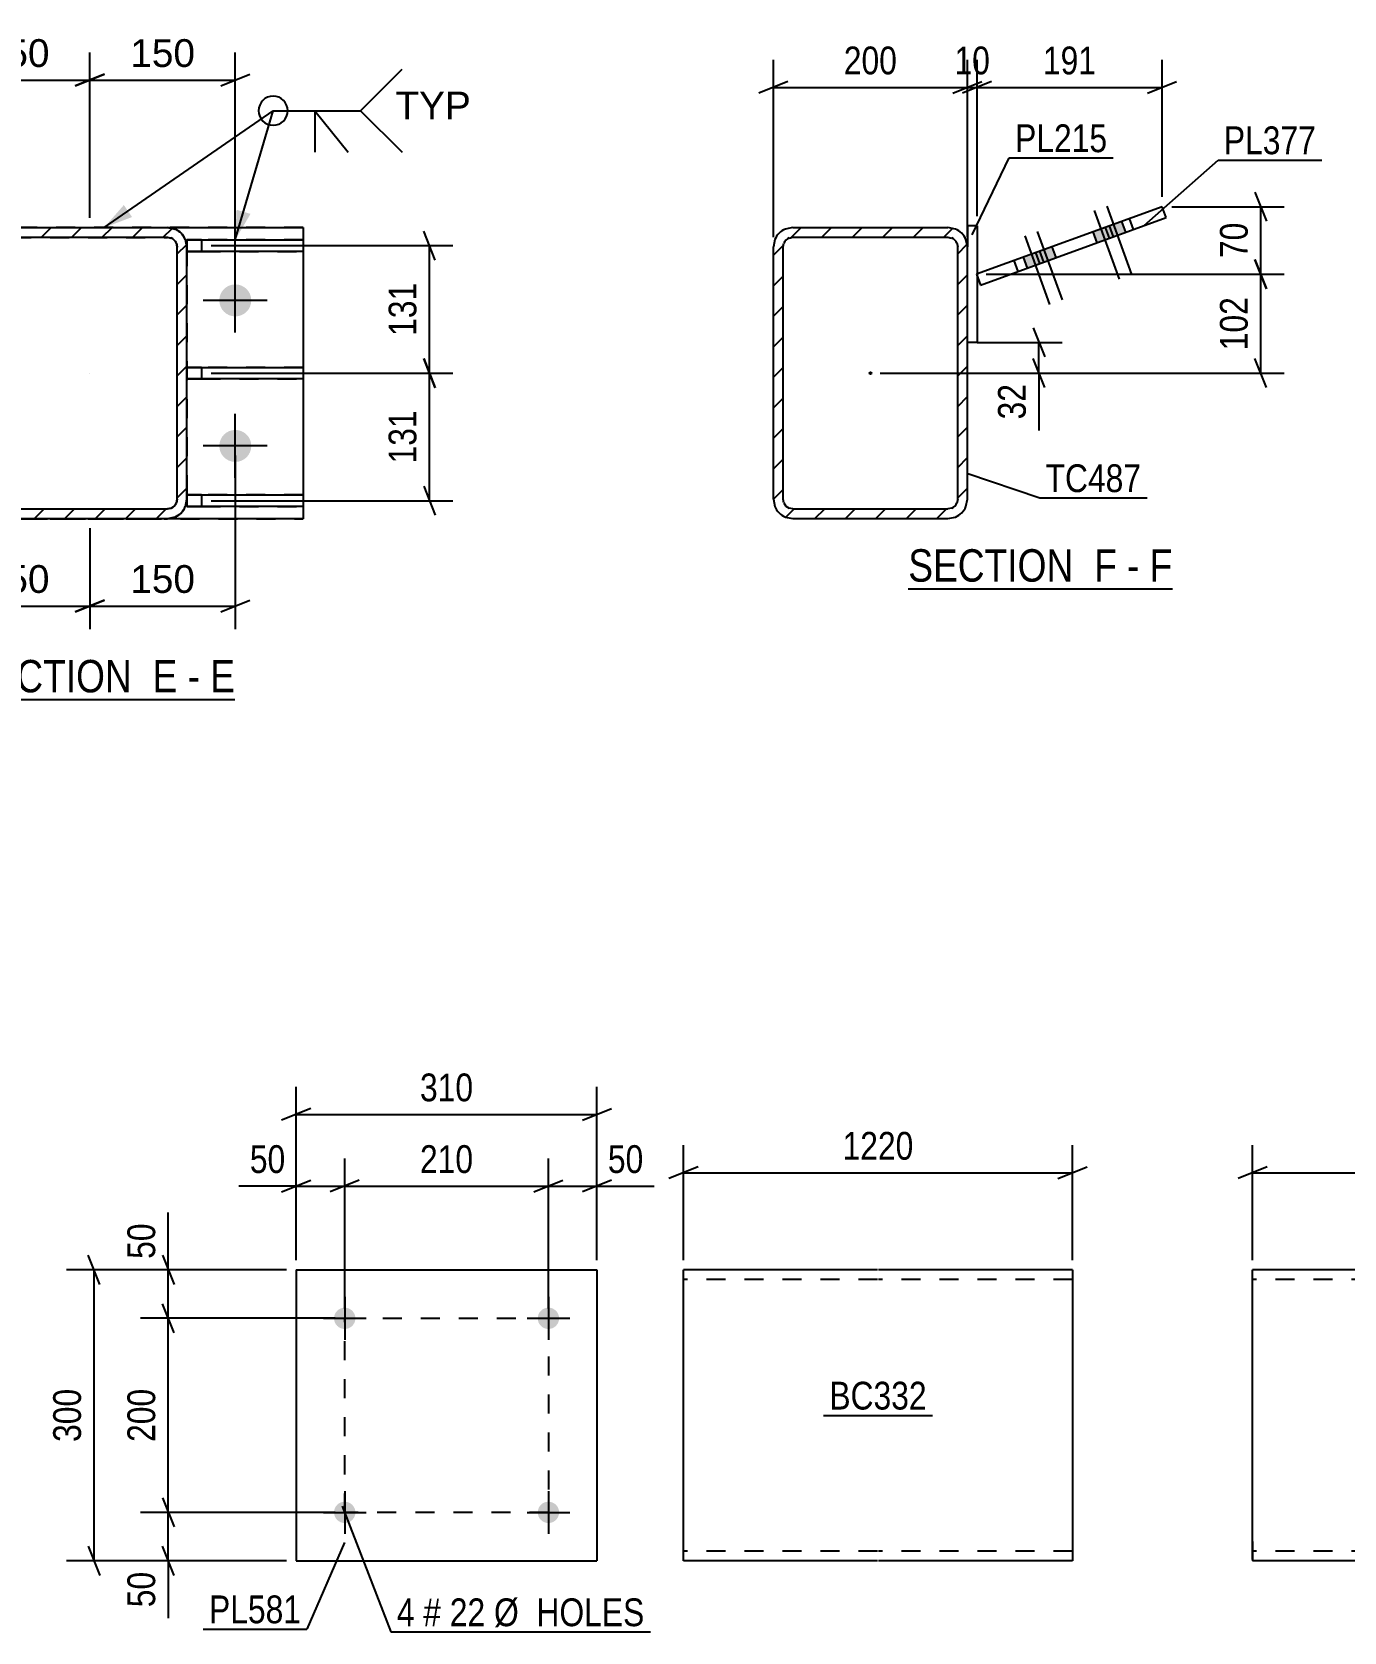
# Model space of a CAD drawing. Header units: millimetres. Extents: x 0 to 1189, y 0 to 841.
# Drawn here: x 352.9 to 488.2, y 221.8 to 386.7 of the extents above; entities that cross this region are included whole.
import ezdxf

# ---------------------------------------------------------------- set-up
doc = ezdxf.new("R2010")
doc.units = ezdxf.units.MM
doc.linetypes.add('DXK_LINE_DOT2', pattern=[3.9198, 1.9599, -1.9599])
doc.linetypes.add('DXK_LINE_DOT3', pattern=[5.9187, 2.979, -0.9799, 0.9799, -0.9799])
doc.styles.add('Arial', font='ARIAL.TTF', dxfattribs={"height": 0.2})
doc.styles.add('Arial Narrow', font='ARIALN.TTF', dxfattribs={"height": 0.2})

# ---------------------------------------------------------------- blocks, each defined once
blk = doc.blocks.new('Unknown-285407614-16 - 2529')
at = {"color": 6, "linetype": 'Continuous'}
blk.add_line((346.19, 317.88), (373.83, 317.88), dxfattribs=at)
at = {"color": 0, "linetype": 'Continuous'}
for points in [[(364.3, 318.63), (364.3, 322.13), (346.19, 322.13), (346.19, 318.63)], [(367.9, 318.63), (367.9, 322.13), (365.35, 322.13), (365.35, 318.63)], [(370.23, 318.63), (370.23, 322.13), (368.95, 322.13), (368.95, 318.63)], [(373.83, 318.63), (373.83, 322.13), (371.28, 322.13), (371.28, 318.63)]]:
    blk.add_wipeout(points, dxfattribs=at)
at = {"color": 7, "linetype": 'Continuous', "style": 'Arial Narrow'}
for s, p in [('SECTION ', (346.19, 318.63)), ('E', (365.35, 318.63)), ('E', (371.28, 318.63)), ('-', (368.95, 318.63))]:
    blk.add_text(s, height=3.34, dxfattribs=at).set_placement(p)
blk = doc.blocks.new('Unknown-285407614-17 - 2286')
at = {"color": 6, "linetype": 'Continuous'}
blk.add_line((443.25, 329.29), (470.47, 329.29), dxfattribs=at)
at = {"color": 0, "linetype": 'Continuous'}
for points in [[(461.36, 330.04), (461.36, 333.54), (443.25, 333.54), (443.25, 330.04)], [(464.75, 330.04), (464.75, 333.54), (462.41, 333.54), (462.41, 330.04)], [(467.08, 330.04), (467.08, 333.54), (465.8, 333.54), (465.8, 330.04)], [(470.47, 330.04), (470.47, 333.54), (468.13, 333.54), (468.13, 330.04)]]:
    blk.add_wipeout(points, dxfattribs=at)
at = {"color": 7, "linetype": 'Continuous', "style": 'Arial Narrow'}
for s, p in [('SECTION ', (443.25, 330.04)), ('F', (462.41, 330.04)), ('F', (468.13, 330.04)), ('-', (465.8, 330.04))]:
    blk.add_text(s, height=3.34, dxfattribs=at).set_placement(p)
blk = doc.blocks.new('Part-285407614-7598 - 7593')
at = {"color": 2, "linetype": 'Continuous'}
for p, q in [((498.75, 259.11), (478.75, 259.11)), ((478.75, 231.11), (478.75, 259.11)), ((518.85, 259.11), (498.85, 259.11)), ((518.85, 259.11), (518.85, 258.96)), ((518.85, 258.96), (518.85, 229.11)), ((478.75, 231.11), (478.75, 229.11)), ((498.75, 229.11), (478.75, 229.11)), ((518.85, 229.11), (498.85, 229.11))]:
    blk.add_line(p, q, dxfattribs=at)
at = {"color": 7, "linetype": 'DXK_LINE_DOT2'}
for p, q in [((498.75, 258.11), (478.75, 258.11)), ((518.85, 258.11), (498.85, 258.11)), ((478.75, 229.26), (478.75, 231.11)), ((478.75, 230.11), (478.75, 230.19)), ((498.75, 230.11), (478.75, 230.11)), ((518.85, 230.11), (498.85, 230.11)), ((518.85, 230.11), (518.85, 230.19))]:
    blk.add_line(p, q, dxfattribs=at)
blk = doc.blocks.new('Part-285407614-2602 - 2529')
at = {"color": 2, "linetype": 'Continuous'}
for p, q in [((368.87, 352.13), (380.87, 352.13)), ((380.87, 352.13), (380.87, 350.93)), ((380.87, 350.93), (368.87, 350.93))]:
    blk.add_line(p, q, dxfattribs=at)
at = {"color": 7, "linetype": 'DXK_LINE_DOT2'}
for p, q in [((370.37, 352.13), (368.87, 352.13)), ((368.87, 352.13), (368.87, 352.13)), ((368.87, 352.13), (368.87, 350.93)), ((380.87, 352.13), (370.37, 352.13)), ((370.37, 352.13), (370.37, 350.93)), ((368.87, 350.93), (370.37, 350.93)), ((370.37, 350.93), (380.87, 350.93))]:
    blk.add_line(p, q, dxfattribs=at)
blk = doc.blocks.new('Part-285407614-2569 - 2529')
at = {"linetype": 'Continuous'}
h = blk.add_hatch(dxfattribs=at)
h.set_pattern_fill('', scale=0.7, style=0, pattern_type=0)
h.set_pattern_definition([(45, (348.8731, 338.535), (-1.57154, 1.57154), [])])
h.paths.add_polyline_path([(348.87, 364.54), (348.87, 338.54), (349.03, 337.77), (349.46, 337.12), (350.11, 336.69), (350.87, 336.54), (366.87, 336.54), (367.64, 336.69), (368.29, 337.12), (368.72, 337.77), (368.87, 338.54), (368.87, 364.54), (368.72, 365.3), (368.29, 365.95), (367.64, 366.38), (366.87, 366.54), (350.87, 366.54), (350.11, 366.38), (349.46, 365.95), (349.03, 365.3)])
h.paths.add_polyline_path([(350.17, 365.24), (350.49, 365.46), (350.87, 365.54), (366.87, 365.54), (367.26, 365.46), (367.58, 365.24), (367.8, 364.92), (367.87, 364.54), (367.87, 338.54), (367.8, 338.15), (367.58, 337.83), (367.26, 337.61), (366.87, 337.54), (350.87, 337.54), (350.49, 337.61), (350.17, 337.83), (349.95, 338.15), (349.87, 338.54), (349.87, 364.54), (349.95, 364.92)])
at = {"color": 2, "linetype": 'Continuous'}
for p, q in [((350.87, 366.54), (350.11, 366.38)), ((350.87, 366.54), (350.87, 366.53)), ((350.87, 366.54), (366.87, 366.54)), ((366.87, 366.54), (366.87, 366.53)), ((367.64, 366.38), (366.87, 366.54)), ((349.03, 365.3), (348.87, 364.54)), ((348.87, 364.54), (348.87, 364.53)), ((348.87, 338.54), (348.87, 364.54)), ((349.87, 364.54), (349.95, 364.92)), ((349.87, 364.54), (349.87, 364.53)), ((349.87, 338.54), (349.87, 364.54)), ((350.49, 365.46), (350.87, 365.54)), ((350.87, 365.54), (350.87, 365.53)), ((350.87, 365.54), (366.87, 365.54)), ((366.87, 365.54), (366.87, 365.53)), ((366.87, 365.54), (367.26, 365.46)), ((367.8, 364.92), (367.87, 364.54)), ((367.87, 364.54), (367.87, 364.53)), ((367.87, 338.54), (367.87, 364.54)), ((368.87, 364.54), (368.72, 365.3)), ((368.87, 364.54), (368.87, 364.53)), ((368.87, 338.54), (368.87, 364.54)), ((348.87, 338.54), (348.87, 338.53)), ((348.87, 338.54), (349.03, 337.77)), ((349.87, 338.54), (349.87, 338.53)), ((349.95, 338.15), (349.87, 338.54)), ((367.87, 338.54), (367.8, 338.15)), ((367.87, 338.54), (367.87, 338.53)), ((368.72, 337.77), (368.87, 338.54)), ((368.87, 338.54), (368.87, 338.53)), ((350.11, 336.69), (350.87, 336.54)), ((350.87, 337.54), (350.49, 337.61)), ((350.87, 337.54), (350.87, 337.53)), ((350.87, 337.54), (366.87, 337.54)), ((350.87, 336.54), (350.87, 336.53)), ((350.87, 336.54), (366.87, 336.54)), ((367.26, 337.61), (366.87, 337.54)), ((366.87, 337.54), (366.87, 337.53)), ((366.87, 336.54), (367.64, 336.69)), ((366.87, 336.54), (366.87, 336.53))]:
    blk.add_line(p, q, dxfattribs=at)
at = {"color": 7, "linetype": 'DXK_LINE_DOT2'}
for p, q in [((350.11, 366.38), (350.87, 366.53)), ((350.87, 366.53), (366.87, 366.53)), ((366.87, 366.53), (367.64, 366.38)), ((348.87, 364.53), (349.03, 365.3)), ((348.87, 364.53), (348.87, 338.54)), ((349.95, 364.92), (349.87, 364.53)), ((349.87, 338.53), (349.87, 364.53)), ((350.87, 365.53), (350.49, 365.46)), ((350.87, 365.53), (366.87, 365.53)), ((367.26, 365.46), (366.87, 365.53)), ((367.87, 364.53), (367.8, 364.92)), ((367.87, 338.53), (367.87, 364.53)), ((368.72, 365.3), (368.87, 364.53)), ((368.87, 364.53), (368.87, 338.53)), ((349.03, 337.77), (348.87, 338.53)), ((349.87, 338.53), (349.95, 338.15)), ((367.8, 338.15), (367.87, 338.53)), ((368.87, 338.53), (368.72, 337.77)), ((350.87, 336.53), (350.11, 336.69)), ((350.49, 337.61), (350.87, 337.53)), ((350.87, 337.53), (366.87, 337.53)), ((350.87, 336.53), (366.87, 336.53)), ((366.87, 337.53), (367.26, 337.61)), ((367.64, 336.69), (366.87, 336.53))]:
    blk.add_line(p, q, dxfattribs=at)
at = {"color": 7, "linetype": 'DXK_LINE_DOT3'}
blk.add_line((358.87, 351.53), (358.87, 351.54), dxfattribs=at)
at = {"color": 7, "linetype": 'DXK_LINE_DOT2'}
for centre, radius, start, end in [((350.87, 364.53), 2, 112.5, 157.5), ((366.87, 364.53), 2, 22.5, 67.5), ((350.87, 364.53), 1, 112.5, 157.5), ((366.87, 364.53), 1, 22.5, 67.5), ((350.87, 338.53), 1, 202.5, 247.5), ((366.87, 338.53), 1, 292.5, 337.5), ((350.87, 338.53), 2, 202.5, 247.5), ((366.87, 338.53), 2, 292.5, 337.5)]:
    blk.add_arc(centre, radius, start, end, dxfattribs=at)
at = {"color": 2, "linetype": 'Continuous'}
for centre, radius, start, end in [((350.87, 364.54), 2, 112.5, 157.5), ((366.87, 364.54), 2, 22.5, 67.5), ((350.87, 364.54), 1, 112.5, 157.5), ((366.87, 364.54), 1, 22.5, 67.5), ((350.87, 338.54), 1, 202.5, 247.5), ((366.87, 338.54), 1, 292.5, 337.5), ((350.87, 338.54), 2, 202.5, 247.5), ((366.87, 338.54), 2, 292.5, 337.5)]:
    blk.add_arc(centre, radius, start, end, dxfattribs=at)
blk = doc.blocks.new('Part-285407614-2571 - 2529')
at = {"color": 2, "linetype": 'Continuous'}
for p, q in [((336.87, 366.53), (336.87, 336.53)), ((336.87, 366.53), (350.87, 366.53)), ((366.87, 366.53), (380.87, 366.53)), ((380.87, 366.53), (380.87, 336.53)), ((336.87, 336.53), (336.87, 336.53)), ((336.87, 336.53), (350.87, 336.53)), ((380.87, 336.53), (366.87, 336.53)), ((380.87, 336.53), (380.87, 336.53))]:
    blk.add_line(p, q, dxfattribs=at)
at = {"color": 7, "linetype": 'DXK_LINE_DOT2'}
for p, q in [((380.87, 366.53), (336.87, 366.53)), ((350.87, 366.53), (366.87, 366.53)), ((336.87, 336.53), (380.87, 336.53)), ((336.87, 336.53), (336.87, 336.53)), ((366.87, 336.53), (350.87, 336.53)), ((380.87, 336.53), (380.87, 336.53))]:
    blk.add_line(p, q, dxfattribs=at)
blk = doc.blocks.new('Part-285407614-2607 - 2529')
at = {"color": 2, "linetype": 'Continuous'}
for p, q in [((368.87, 365.28), (368.87, 365.28)), ((368.87, 365.28), (380.87, 365.28)), ((368.87, 365.28), (368.87, 364.54)), ((380.87, 365.28), (380.87, 364.08)), ((380.87, 364.08), (368.87, 364.08))]:
    blk.add_line(p, q, dxfattribs=at)
at = {"color": 7, "linetype": 'DXK_LINE_DOT2'}
for p, q in [((370.37, 365.28), (368.87, 365.28)), ((368.87, 365.28), (368.87, 365.28)), ((368.87, 364.54), (368.87, 364.08)), ((380.87, 365.28), (370.37, 365.28)), ((370.37, 365.28), (370.37, 364.08)), ((368.87, 364.08), (370.37, 364.08)), ((370.37, 364.08), (380.87, 364.08))]:
    blk.add_line(p, q, dxfattribs=at)
blk = doc.blocks.new('Part-285407614-2612 - 2529')
at = {"color": 2, "linetype": 'Continuous'}
for p, q in [((368.87, 338.98), (380.87, 338.98)), ((368.87, 338.54), (368.87, 337.78)), ((380.87, 338.98), (380.87, 337.78)), ((380.87, 337.78), (368.87, 337.78))]:
    blk.add_line(p, q, dxfattribs=at)
at = {"color": 7, "linetype": 'DXK_LINE_DOT2'}
for p, q in [((370.37, 338.98), (368.87, 338.98)), ((368.87, 338.98), (368.87, 338.98)), ((368.87, 338.98), (368.87, 338.54)), ((380.87, 338.98), (370.37, 338.98)), ((370.37, 338.98), (370.37, 337.78)), ((368.87, 337.78), (370.37, 337.78)), ((370.37, 337.78), (380.87, 337.78))]:
    blk.add_line(p, q, dxfattribs=at)
blk = doc.blocks.new('Bolt-285407614-2663 - 2529')
at = {"linetype": 'Continuous'}
for points in [[(342.22, 359.03, -1), (345.52, 359.03, -1)], [(372.22, 359.03, -1), (375.52, 359.03, -1)], [(342.22, 344.03, -1), (345.52, 344.03, -1)], [(372.22, 344.03, -1), (375.52, 344.03, -1)]]:
    blk.add_hatch(color=1, dxfattribs=at).paths.add_polyline_path(points)
at = {"color": 1, "linetype": 'Continuous'}
for p, q in [((343.87, 355.73), (343.87, 362.33)), ((373.87, 355.73), (373.87, 362.33)), ((347.17, 359.03), (340.57, 359.03)), ((377.17, 359.03), (370.57, 359.03)), ((343.87, 340.73), (343.87, 347.33)), ((373.87, 340.73), (373.87, 347.33)), ((347.17, 344.03), (340.57, 344.03)), ((377.17, 344.03), (370.57, 344.03))]:
    blk.add_line(p, q, dxfattribs=at)
blk = doc.blocks.new('Part-285407614-2399 - 2286')
at = {"linetype": 'Continuous'}
h = blk.add_hatch(dxfattribs=at)
h.set_pattern_fill('', scale=0.7, style=0, pattern_type=0)
h.set_pattern_definition([(45, (429.3386, 338.536), (-1.57154, 1.57154), [])])
h.paths.add_polyline_path([(429.34, 364.54), (429.34, 338.54), (429.49, 337.77), (429.92, 337.12), (430.57, 336.69), (431.34, 336.54), (447.34, 336.54), (448.1, 336.69), (448.75, 337.12), (449.19, 337.77), (449.34, 338.54), (449.34, 364.54), (449.19, 365.3), (448.75, 365.95), (448.1, 366.38), (447.34, 366.54), (431.34, 366.54), (430.57, 366.38), (429.92, 365.95), (429.49, 365.3)])
h.paths.add_polyline_path([(430.63, 365.24), (430.96, 365.46), (431.34, 365.54), (447.34, 365.54), (447.72, 365.46), (448.05, 365.24), (448.26, 364.92), (448.34, 364.54), (448.34, 338.54), (448.26, 338.15), (448.05, 337.83), (447.72, 337.61), (447.34, 337.54), (431.34, 337.54), (430.96, 337.61), (430.63, 337.83), (430.41, 338.15), (430.34, 338.54), (430.34, 364.54), (430.41, 364.92)])
blk.add_hatch(color=246, dxfattribs=at).paths.add_polyline_path([(439.34, 351.44, -1), (439.34, 351.64, -1)])
at = {"color": 2, "linetype": 'Continuous'}
for p, q in [((431.34, 366.54), (430.57, 366.38)), ((431.34, 366.54), (447.34, 366.54)), ((448.1, 366.38), (447.34, 366.54)), ((429.49, 365.3), (429.34, 364.54)), ((429.34, 338.54), (429.34, 364.54)), ((430.34, 364.54), (430.41, 364.92)), ((430.34, 338.54), (430.34, 364.54)), ((430.96, 365.46), (431.34, 365.54)), ((431.34, 365.54), (447.34, 365.54)), ((447.34, 365.54), (447.72, 365.46)), ((448.26, 364.92), (448.34, 364.54)), ((448.34, 338.54), (448.34, 364.54)), ((449.34, 364.54), (449.19, 365.3)), ((449.34, 338.54), (449.34, 364.54)), ((429.34, 338.54), (429.49, 337.77)), ((430.41, 338.15), (430.34, 338.54)), ((448.34, 338.54), (448.26, 338.15)), ((449.19, 337.77), (449.34, 338.54)), ((430.57, 336.69), (431.34, 336.54)), ((431.34, 337.54), (430.96, 337.61)), ((431.34, 337.54), (447.34, 337.54)), ((431.34, 336.54), (447.34, 336.54)), ((447.72, 337.61), (447.34, 337.54)), ((447.34, 336.54), (448.1, 336.69))]:
    blk.add_line(p, q, dxfattribs=at)
at = {"color": 7, "linetype": 'DXK_LINE_DOT3'}
blk.add_line((439.34, 351.54), (439.34, 351.54), dxfattribs=at)
at = {"color": 246, "linetype": 'DXK_LINE_DOT2'}
blk.add_line((439.34, 351.54), (439.34, 351.54), dxfattribs=at)
at = {"color": 246, "linetype": 'Continuous'}
blk.add_circle((439.34, 351.54), 0.1, dxfattribs=at)
at = {"color": 2, "linetype": 'Continuous'}
for centre, radius, start, end in [((431.34, 364.54), 2, 112.5, 157.5), ((447.34, 364.54), 2, 22.5, 67.5), ((431.34, 364.54), 1, 112.5, 157.5), ((447.34, 364.54), 1, 22.5, 67.5), ((431.34, 338.54), 1, 202.5, 247.5), ((447.34, 338.54), 1, 292.5, 337.5), ((431.34, 338.54), 2, 202.5, 247.5), ((447.34, 338.54), 2, 292.5, 337.5)]:
    blk.add_arc(centre, radius, start, end, dxfattribs=at)
blk = doc.blocks.new('Bolt-285407614-2288 - 2286')
at = {"linetype": 'Continuous'}
for points in [[(462.67, 364.97), (464.36, 365.58), (463.95, 366.71), (462.26, 366.09)], [(463.95, 365.43), (465.64, 366.05), (465.23, 367.17), (463.54, 366.56)], [(456.78, 362.82), (458.47, 363.44), (458.06, 364.56), (456.37, 363.95)], [(455.5, 362.36), (457.19, 362.97), (456.78, 364.1), (455.09, 363.48)]]:
    blk.add_hatch(color=1, dxfattribs=at).paths.add_polyline_path(points)
at = {"color": 1, "linetype": 'Continuous'}
for p, q in [((462.42, 368.28), (464.99, 361.23)), ((463.7, 368.74), (466.26, 361.7)), ((456.53, 366.14), (459.1, 359.09)), ((463.54, 366.56), (463.95, 365.43)), ((463.95, 366.71), (464.36, 365.58)), ((465.23, 367.17), (465.64, 366.05)), ((455.25, 365.67), (457.82, 358.62)), ((458.06, 364.56), (458.47, 363.44)), ((462.26, 366.09), (462.67, 364.97)), ((455.09, 363.48), (455.5, 362.36)), ((456.37, 363.95), (456.78, 362.82)), ((456.78, 364.1), (457.19, 362.97))]:
    blk.add_line(p, q, dxfattribs=at)
blk = doc.blocks.new('Part-285407614-2365 - 2286')
at = {"color": 2, "linetype": 'Continuous'}
for p, q in [((449.34, 366.7), (449.34, 364.54)), ((450.34, 366.7), (449.34, 366.7)), ((450.34, 366.7), (450.34, 354.7)), ((450.34, 354.7), (449.34, 354.7))]:
    blk.add_line(p, q, dxfattribs=at)
at = {"color": 7, "linetype": 'DXK_LINE_DOT2'}
blk.add_line((449.34, 354.7), (449.34, 364.54), dxfattribs=at)
blk = doc.blocks.new('Part-285407614-2317 - 2286')
at = {"color": 2, "linetype": 'Continuous'}
for p, q in [((469.41, 368.69), (450.29, 361.73)), ((469.82, 367.57), (469.41, 368.69)), ((450.7, 360.61), (469.82, 367.57)), ((466.46, 366.34), (466.05, 367.47)), ((450.29, 361.73), (450.7, 360.61))]:
    blk.add_line(p, q, dxfattribs=at)
at = {"color": 7, "linetype": 'DXK_LINE_DOT2'}
blk.add_line((454.59, 362.02), (454.18, 363.15), dxfattribs=at)
blk = doc.blocks.new('Part-285407614-6105 - 6091')
at = {"color": 2, "linetype": 'Continuous'}
for p, q in [((440.08, 259.11), (420.08, 259.11)), ((420.08, 231.11), (420.08, 259.11)), ((460.18, 259.11), (440.18, 259.11)), ((460.18, 259.11), (460.18, 258.96)), ((460.18, 258.96), (460.18, 229.11)), ((420.08, 229.11), (420.08, 231.11)), ((440.08, 229.11), (420.08, 229.11)), ((460.18, 229.11), (440.18, 229.11))]:
    blk.add_line(p, q, dxfattribs=at)
at = {"color": 7, "linetype": 'DXK_LINE_DOT2'}
for p, q in [((440.08, 258.11), (420.08, 258.11)), ((460.18, 258.11), (440.18, 258.11)), ((420.08, 229.26), (420.08, 231.11)), ((420.08, 230.11), (420.08, 230.19)), ((440.08, 230.11), (420.08, 230.11)), ((460.18, 230.11), (440.18, 230.11)), ((460.18, 230.11), (460.18, 230.19))]:
    blk.add_line(p, q, dxfattribs=at)
blk = doc.blocks.new('Part-285407614-8226 - 8182')
at = {"color": 2, "linetype": 'Continuous'}
for p, q in [((380.15, 259.11), (380.15, 229.11)), ((380.15, 259.11), (411.15, 259.11)), ((411.15, 259.11), (411.15, 229.11)), ((380.15, 229.11), (411.15, 229.11))]:
    blk.add_line(p, q, dxfattribs=at)
blk = doc.blocks.new('Bolt-285407614-8216 - 8182')
at = {"linetype": 'Continuous'}
for points in [[(386.25, 254.11, -1), (384.05, 254.11, -1)], [(407.25, 254.11, -1), (405.05, 254.11, -1)]]:
    blk.add_hatch(color=1, dxfattribs=at).paths.add_polyline_path(points)
at = {"color": 1, "linetype": 'Continuous'}
for p, q in [((385.15, 256.31), (385.15, 251.91)), ((406.15, 256.31), (406.15, 251.91)), ((382.95, 254.11), (387.35, 254.11)), ((403.95, 254.11), (408.35, 254.11))]:
    blk.add_line(p, q, dxfattribs=at)
blk = doc.blocks.new('Bolt-285407614-8221 - 8182')
at = {"linetype": 'Continuous'}
for points in [[(386.25, 234.11, -1), (384.05, 234.11, -1)], [(407.25, 234.11, -1), (405.05, 234.11, -1)]]:
    blk.add_hatch(color=1, dxfattribs=at).paths.add_polyline_path(points)
at = {"color": 1, "linetype": 'Continuous'}
for p, q in [((385.15, 236.31), (385.15, 231.91)), ((406.15, 236.31), (406.15, 231.91)), ((382.95, 234.11), (387.35, 234.11)), ((403.95, 234.11), (408.35, 234.11))]:
    blk.add_line(p, q, dxfattribs=at)
blk = doc.blocks.new('Rectangle-285407614-8335 - 8182')
at = {"color": 1, "linetype": 'DXK_LINE_DOT2'}
blk.add_lwpolyline([(385.15, 254.11), (406.15, 254.11), (406.15, 234.11), (385.15, 234.11), (385.15, 254.11)], close=True, dxfattribs=at)
blk = doc.blocks.new('StraightDimension-285407614-7601 - 7593')
at = {"color": 7, "linetype": 'Continuous'}
for p, q in [((478.75, 260.11), (478.75, 271.96)), ((518.85, 260.11), (518.85, 271.96)), ((480.25, 269.71), (477.25, 268.51)), ((478.75, 269.11), (518.85, 269.11)), ((517.35, 268.51), (520.35, 269.71))]:
    blk.add_line(p, q, dxfattribs=at)
at = {"color": 0}
blk.add_wipeout([(502.14, 269.86), (502.14, 274.06), (495.46, 274.06), (495.46, 269.86)], dxfattribs=at)
at = {"color": 3, "style": 'Arial Narrow'}
blk.add_text('975', height=2.863, dxfattribs=at).set_placement((496.06, 270.46))
blk = doc.blocks.new('StraightDimension-285407614-2702 - 2529')
at = {"color": 7, "linetype": 'Continuous'}
for p, q in [((394.49, 363.18), (393.29, 366.18)), ((371.37, 364.68), (396.29, 364.68)), ((393.89, 351.53), (393.89, 364.68)), ((393.29, 353.03), (394.49, 350.03)), ((371.37, 351.53), (396.29, 351.53))]:
    blk.add_line(p, q, dxfattribs=at)
at = {"color": 0}
blk.add_wipeout([(393.14, 361.45), (388.94, 361.45), (388.94, 354.77), (393.14, 354.77)], dxfattribs=at)
at = {"color": 3, "style": 'Arial Narrow'}
blk.add_text('131', height=2.863, rotation=90.0002, dxfattribs=at).set_placement((392.54, 355.37))
blk = doc.blocks.new('StraightDimension-285407614-2706 - 2529')
at = {"color": 7, "linetype": 'Continuous'}
for p, q in [((394.49, 350.03), (393.29, 353.03)), ((371.37, 351.53), (396.29, 351.53)), ((393.89, 338.38), (393.89, 351.53)), ((393.29, 339.88), (394.49, 336.88)), ((371.37, 338.38), (396.29, 338.38))]:
    blk.add_line(p, q, dxfattribs=at)
at = {"color": 0}
blk.add_wipeout([(393.14, 348.3), (388.94, 348.3), (388.94, 341.62), (393.14, 341.62)], dxfattribs=at)
at = {"color": 3, "style": 'Arial Narrow'}
blk.add_text('131', height=2.863, rotation=90.0002, dxfattribs=at).set_placement((392.54, 342.22))
blk = doc.blocks.new('StraightDimension-285407614-2711 - 2529')
at = {"color": 7, "linetype": 'Continuous'}
for p, q in [((343.87, 343.03), (343.87, 325.13)), ((358.87, 335.54), (358.87, 325.13)), ((345.37, 328.13), (342.37, 326.93)), ((343.87, 327.53), (358.87, 327.53)), ((357.37, 326.93), (360.37, 328.13))]:
    blk.add_line(p, q, dxfattribs=at)
at = {"color": 0}
blk.add_wipeout([(355.31, 328.28), (355.31, 332.48), (347.44, 332.48), (347.44, 328.28)], dxfattribs=at)
at = {"color": 3, "style": 'Arial'}
blk.add_text('150', height=2.865, dxfattribs=at).set_placement((348.04, 328.88))
blk = doc.blocks.new('StraightDimension-285407614-2721 - 2529')
at = {"color": 7, "linetype": 'Continuous'}
for p, q in [((373.87, 343.03), (373.87, 325.13)), ((358.87, 335.54), (358.87, 325.13)), ((360.37, 328.13), (357.37, 326.93)), ((358.87, 327.53), (373.87, 327.53)), ((372.37, 326.93), (375.37, 328.13))]:
    blk.add_line(p, q, dxfattribs=at)
at = {"color": 0}
blk.add_wipeout([(370.31, 328.28), (370.31, 332.48), (362.44, 332.48), (362.44, 328.28)], dxfattribs=at)
at = {"color": 3, "style": 'Arial'}
blk.add_text('150', height=2.865, dxfattribs=at).set_placement((363.04, 328.88))
blk = doc.blocks.new('StraightDimension-285407614-41090 - 2529')
at = {"color": 7, "linetype": 'Continuous'}
for p, q in [((358.87, 367.53), (358.87, 384.59)), ((373.87, 360.03), (373.87, 384.59)), ((360.37, 382.34), (357.37, 381.14)), ((358.87, 381.74), (373.87, 381.74)), ((372.37, 381.14), (375.37, 382.34))]:
    blk.add_line(p, q, dxfattribs=at)
at = {"color": 0}
blk.add_wipeout([(370.31, 382.49), (370.31, 386.69), (362.44, 386.69), (362.44, 382.49)], dxfattribs=at)
at = {"color": 3, "style": 'Arial'}
blk.add_text('150', height=2.865, dxfattribs=at).set_placement((363.04, 383.09))
blk = doc.blocks.new('StraightDimension-285407614-41091 - 2529')
at = {"color": 7, "linetype": 'Continuous'}
for p, q in [((343.87, 360.03), (343.87, 384.59)), ((358.87, 367.53), (358.87, 384.59)), ((345.37, 382.34), (342.37, 381.14)), ((343.87, 381.74), (358.87, 381.74)), ((357.37, 381.14), (360.37, 382.34))]:
    blk.add_line(p, q, dxfattribs=at)
at = {"color": 0}
blk.add_wipeout([(355.31, 382.49), (355.31, 386.69), (347.44, 386.69), (347.44, 382.49)], dxfattribs=at)
at = {"color": 3, "style": 'Arial'}
blk.add_text('150', height=2.865, dxfattribs=at).set_placement((348.04, 383.09))
blk = doc.blocks.new('StraightDimension-285407614-2441 - 2286')
at = {"color": 7, "linetype": 'Continuous'}
for p, q in [((450.34, 354.7), (459.11, 354.7)), ((456.11, 356.2), (457.31, 353.2)), ((456.71, 351.54), (456.71, 354.7)), ((457.31, 350.04), (456.11, 353.04)), ((440.34, 351.54), (459.11, 351.54))]:
    blk.add_line(p, q, dxfattribs=at)
at = {"color": 0}
blk.add_wipeout([(455.96, 351.01), (451.76, 351.01), (451.76, 346.16), (455.96, 346.16)], dxfattribs=at)
at = {"color": 7, "linetype": 'Continuous'}
blk.add_line((456.71, 351.54), (456.71, 345.63), dxfattribs=at)
blk.add_line((456.71, 351.54), (456.71, 345.63), dxfattribs=at)
at = {"color": 3, "style": 'Arial Narrow'}
blk.add_text('32', height=2.863, rotation=90.0002, dxfattribs=at).set_placement((455.36, 346.76))
blk = doc.blocks.new('StraightDimension-285407614-2493 - 2286')
at = {"color": 7, "linetype": 'Continuous'}
for p, q in [((449.34, 365.54), (449.34, 383.83)), ((450.34, 367.7), (450.34, 383.83)), ((447.84, 380.38), (450.84, 381.58)), ((451.84, 381.58), (448.84, 380.38)), ((449.34, 380.98), (450.34, 380.98))]:
    blk.add_line(p, q, dxfattribs=at)
at = {"color": 0}
blk.add_wipeout([(452.27, 381.73), (452.27, 385.93), (447.41, 385.93), (447.41, 381.73)], dxfattribs=at)
at = {"color": 3, "style": 'Arial Narrow'}
blk.add_text('10', height=2.863, dxfattribs=at).set_placement((448.01, 382.33))
blk = doc.blocks.new('StraightDimension-285407614-2460 - 2286')
at = {"color": 7, "linetype": 'Continuous'}
for p, q in [((478.99, 370.19), (480.19, 367.19)), ((470.41, 368.69), (481.99, 368.69)), ((479.59, 361.73), (479.59, 368.69)), ((480.19, 360.23), (478.99, 363.23)), ((451.29, 361.73), (481.99, 361.73))]:
    blk.add_line(p, q, dxfattribs=at)
at = {"color": 0}
blk.add_wipeout([(478.84, 367.64), (474.64, 367.64), (474.64, 362.79), (478.84, 362.79)], dxfattribs=at)
at = {"color": 3, "style": 'Arial Narrow'}
blk.add_text('70', height=2.863, rotation=90.0002, dxfattribs=at).set_placement((478.24, 363.39))
blk = doc.blocks.new('StraightDimension-285407614-2474 - 2286')
at = {"color": 7, "linetype": 'Continuous'}
for p, q in [((478.99, 363.23), (480.19, 360.23)), ((451.29, 361.73), (481.99, 361.73)), ((479.59, 351.54), (479.59, 361.73)), ((480.19, 350.04), (478.99, 353.04)), ((440.34, 351.54), (481.99, 351.54))]:
    blk.add_line(p, q, dxfattribs=at)
at = {"color": 0}
blk.add_wipeout([(478.84, 359.98), (474.64, 359.98), (474.64, 353.29), (478.84, 353.29)], dxfattribs=at)
at = {"color": 3, "style": 'Arial Narrow'}
blk.add_text('102', height=2.863, rotation=90.0002, dxfattribs=at).set_placement((478.24, 353.89))
blk = doc.blocks.new('StraightDimension-285407614-2506 - 2286')
at = {"color": 7, "linetype": 'Continuous'}
for p, q in [((450.34, 367.7), (450.34, 383.83)), ((469.41, 369.69), (469.41, 383.83)), ((451.84, 381.58), (448.84, 380.38)), ((450.34, 380.98), (469.41, 380.98)), ((467.91, 380.38), (470.91, 381.58))]:
    blk.add_line(p, q, dxfattribs=at)
at = {"color": 0}
blk.add_wipeout([(463.21, 381.73), (463.21, 385.93), (456.53, 385.93), (456.53, 381.73)], dxfattribs=at)
at = {"color": 3, "style": 'Arial Narrow'}
blk.add_text('191', height=2.863, dxfattribs=at).set_placement((457.13, 382.33))
blk = doc.blocks.new('StraightDimension-285407614-2514 - 2286')
at = {"color": 7, "linetype": 'Continuous'}
for p, q in [((429.34, 365.54), (429.34, 383.83)), ((449.34, 365.54), (449.34, 383.83)), ((430.84, 381.58), (427.84, 380.38)), ((429.34, 380.98), (449.34, 380.98)), ((447.84, 380.38), (450.84, 381.58))]:
    blk.add_line(p, q, dxfattribs=at)
at = {"color": 0}
blk.add_wipeout([(442.68, 381.73), (442.68, 385.93), (436, 385.93), (436, 381.73)], dxfattribs=at)
at = {"color": 3, "style": 'Arial Narrow'}
blk.add_text('200', height=2.863, dxfattribs=at).set_placement((436.6, 382.33))
blk = doc.blocks.new('StraightDimension-285407614-6108 - 6091')
at = {"color": 7, "linetype": 'Continuous'}
for p, q in [((420.08, 260.11), (420.08, 271.96)), ((460.18, 260.11), (460.18, 271.96)), ((421.58, 269.71), (418.58, 268.51)), ((420.08, 269.11), (460.18, 269.11)), ((458.68, 268.51), (461.68, 269.71))]:
    blk.add_line(p, q, dxfattribs=at)
at = {"color": 0}
blk.add_wipeout([(444.39, 269.86), (444.39, 274.06), (435.87, 274.06), (435.87, 269.86)], dxfattribs=at)
at = {"color": 3, "style": 'Arial Narrow'}
blk.add_text('1220', height=2.863, dxfattribs=at).set_placement((436.47, 270.46))
blk = doc.blocks.new('StraightDimension-285407614-8322 - 8182')
at = {"color": 7, "linetype": 'Continuous'}
for p, q in [((366.36, 260.61), (367.56, 257.61)), ((379.15, 259.11), (364.11, 259.11)), ((366.96, 254.11), (366.96, 259.11)), ((384.15, 254.11), (364.11, 254.11)), ((367.56, 252.61), (366.36, 255.61))]:
    blk.add_line(p, q, dxfattribs=at)
at = {"color": 0}
blk.add_wipeout([(366.21, 264.49), (362.01, 264.49), (362.01, 259.64), (366.21, 259.64)], dxfattribs=at)
at = {"color": 7, "linetype": 'Continuous'}
blk.add_line((366.96, 259.11), (366.96, 265.02), dxfattribs=at)
blk.add_line((366.96, 259.11), (366.96, 265.02), dxfattribs=at)
at = {"color": 3, "style": 'Arial Narrow'}
blk.add_text('50', height=2.863, rotation=90.0002, dxfattribs=at).set_placement((365.61, 260.24))
blk = doc.blocks.new('StraightDimension-285407614-8239 - 8182')
at = {"color": 7, "linetype": 'Continuous'}
for p, q in [((380.15, 260.11), (380.15, 270.59)), ((385.15, 255.11), (385.15, 270.59)), ((378.65, 267.14), (381.65, 268.34)), ((380.15, 267.74), (385.15, 267.74)), ((386.65, 268.34), (383.65, 267.14))]:
    blk.add_line(p, q, dxfattribs=at)
at = {"color": 0}
blk.add_wipeout([(379.63, 268.49), (379.63, 272.69), (374.77, 272.69), (374.77, 268.49)], dxfattribs=at)
at = {"color": 7, "linetype": 'Continuous'}
blk.add_line((380.15, 267.74), (374.24, 267.74), dxfattribs=at)
blk.add_line((380.15, 267.74), (374.24, 267.74), dxfattribs=at)
at = {"color": 3, "style": 'Arial Narrow'}
blk.add_text('50', height=2.863, dxfattribs=at).set_placement((375.37, 269.09))
blk = doc.blocks.new('StraightDimension-285407614-8228 - 8182')
at = {"color": 7, "linetype": 'Continuous'}
for p, q in [((380.15, 260.11), (380.15, 277.98)), ((411.15, 260.11), (411.15, 277.98)), ((381.65, 275.73), (378.65, 274.53)), ((409.65, 274.53), (412.65, 275.73)), ((380.15, 275.13), (411.15, 275.13))]:
    blk.add_line(p, q, dxfattribs=at)
at = {"color": 0}
blk.add_wipeout([(398.99, 275.88), (398.99, 280.08), (392.31, 280.08), (392.31, 275.88)], dxfattribs=at)
at = {"color": 3, "style": 'Arial Narrow'}
blk.add_text('310', height=2.863, dxfattribs=at).set_placement((392.91, 276.48))
blk = doc.blocks.new('StraightDimension-285407614-8252 - 8182')
at = {"color": 7, "linetype": 'Continuous'}
for p, q in [((385.15, 255.11), (385.15, 270.59)), ((406.15, 255.11), (406.15, 270.59)), ((386.65, 268.34), (383.65, 267.14)), ((385.15, 267.74), (406.15, 267.74)), ((404.65, 267.14), (407.65, 268.34))]:
    blk.add_line(p, q, dxfattribs=at)
at = {"color": 0}
blk.add_wipeout([(398.99, 268.49), (398.99, 272.69), (392.31, 272.69), (392.31, 268.49)], dxfattribs=at)
at = {"color": 3, "style": 'Arial Narrow'}
blk.add_text('210', height=2.863, dxfattribs=at).set_placement((392.91, 269.09))
blk = doc.blocks.new('StraightDimension-285407614-8268 - 8182')
at = {"color": 7, "linetype": 'Continuous'}
for p, q in [((406.15, 255.11), (406.15, 270.59)), ((411.15, 260.11), (411.15, 270.59)), ((404.65, 267.14), (407.65, 268.34)), ((406.15, 267.74), (411.15, 267.74)), ((412.65, 268.34), (409.65, 267.14))]:
    blk.add_line(p, q, dxfattribs=at)
at = {"color": 0}
blk.add_wipeout([(416.53, 268.49), (416.53, 272.69), (411.68, 272.69), (411.68, 268.49)], dxfattribs=at)
at = {"color": 7, "linetype": 'Continuous'}
blk.add_line((411.15, 267.74), (417.06, 267.74), dxfattribs=at)
blk.add_line((411.15, 267.74), (417.06, 267.74), dxfattribs=at)
at = {"color": 3, "style": 'Arial Narrow'}
blk.add_text('50', height=2.863, dxfattribs=at).set_placement((412.28, 269.09))
blk = doc.blocks.new('StraightDimension-285407614-8282 - 8182')
at = {"color": 7, "linetype": 'Continuous'}
for p, q in [((359.91, 257.61), (358.71, 260.61)), ((379.15, 259.11), (356.46, 259.11)), ((359.31, 229.11), (359.31, 259.11)), ((358.71, 230.61), (359.91, 227.61)), ((379.15, 229.11), (356.46, 229.11))]:
    blk.add_line(p, q, dxfattribs=at)
at = {"color": 0}
blk.add_wipeout([(358.56, 247.45), (354.36, 247.45), (354.36, 240.77), (358.56, 240.77)], dxfattribs=at)
at = {"color": 3, "style": 'Arial Narrow'}
blk.add_text('300', height=2.863, rotation=90.0002, dxfattribs=at).set_placement((357.96, 241.37))
blk = doc.blocks.new('StraightDimension-285407614-8293 - 8182')
at = {"color": 7, "linetype": 'Continuous'}
for p, q in [((366.36, 235.61), (367.56, 232.61)), ((384.15, 234.11), (364.11, 234.11)), ((366.96, 229.11), (366.96, 234.11)), ((367.56, 227.61), (366.36, 230.61)), ((379.15, 229.11), (364.11, 229.11))]:
    blk.add_line(p, q, dxfattribs=at)
at = {"color": 0}
blk.add_wipeout([(366.21, 228.59), (362.01, 228.59), (362.01, 223.73), (366.21, 223.73)], dxfattribs=at)
at = {"color": 7, "linetype": 'Continuous'}
blk.add_line((366.96, 229.11), (366.96, 223.2), dxfattribs=at)
blk.add_line((366.96, 229.11), (366.96, 223.2), dxfattribs=at)
at = {"color": 3, "style": 'Arial Narrow'}
blk.add_text('50', height=2.863, rotation=90.0002, dxfattribs=at).set_placement((365.61, 224.33))
blk = doc.blocks.new('StraightDimension-285407614-8306 - 8182')
at = {"color": 7, "linetype": 'Continuous'}
for p, q in [((384.15, 254.11), (364.11, 254.11)), ((367.56, 252.61), (366.36, 255.61)), ((366.96, 234.11), (366.96, 254.11)), ((366.36, 235.61), (367.56, 232.61)), ((384.15, 234.11), (364.11, 234.11))]:
    blk.add_line(p, q, dxfattribs=at)
at = {"color": 0}
blk.add_wipeout([(366.21, 247.45), (362.01, 247.45), (362.01, 240.77), (366.21, 240.77)], dxfattribs=at)
at = {"color": 3, "style": 'Arial Narrow'}
blk.add_text('200', height=2.863, rotation=90.0002, dxfattribs=at).set_placement((365.61, 241.37))
blk = doc.blocks.new('WeldMark-285407614-2731 - 2529')
at = {"linetype": 'Continuous'}
for points in [[(363.23, 367.62), (360.34, 366.53), (362.38, 368.86)], [(375.44, 367.95), (373.87, 365.28), (374, 368.37)]]:
    blk.add_hatch(color=30, dxfattribs=at).paths.add_polyline_path(points)
at = {"color": 30, "linetype": 'Continuous'}
for p, q in [((360.34, 366.53), (377.77, 378.58)), ((373.87, 365.28), (377.77, 378.58)), ((377.77, 378.58), (386.77, 378.58))]:
    blk.add_line(p, q, dxfattribs=at)
at = {"color": 3, "linetype": 'Continuous'}
for q in [(385.49, 374.3), (382.06, 374.3)]:
    blk.add_line((382.06, 378.58), q, dxfattribs=at)
for start, end in [(90, 270), (270, 90)]:
    blk.add_arc((377.77, 378.58), 1.5, start, end, dxfattribs=at)
at = {"color": 0, "linetype": 'Continuous'}
blk.add_wipeout([(398.15, 377.68), (398.15, 380.68), (390.37, 380.68), (390.37, 377.68)], dxfattribs=at)
blk.add_wipeout([(398.15, 377.68), (398.15, 380.68), (390.37, 380.68), (390.37, 377.68)], dxfattribs=at)
at = {"color": 3, "linetype": 'Continuous'}
for q in [(391.06, 382.87), (391.06, 374.3)]:
    blk.add_line((386.77, 378.58), q, dxfattribs=at)
at = {"color": 3, "linetype": 'Continuous', "style": 'Arial'}
blk.add_text('TYP', height=2.865, dxfattribs=at).set_placement((390.37, 377.68))
blk = doc.blocks.new('Mark-285407614-2361 - 2286')
at = {"color": 0}
blk.add_wipeout([(463.76, 374.31), (463.76, 377.31), (454.26, 377.31), (454.26, 374.31)], dxfattribs=at)
blk.add_wipeout([(463.76, 374.31), (463.76, 377.31), (454.26, 377.31), (454.26, 374.31)], dxfattribs=at)
at = {"color": 30, "linetype": 'Continuous'}
for p, q in [((449.85, 365.79), (453.66, 373.71)), ((453.66, 373.71), (464.36, 373.71))]:
    blk.add_line(p, q, dxfattribs=at)
at = {"color": 3, "style": 'Arial Narrow'}
blk.add_text('PL215', height=2.863, dxfattribs=at).set_placement((454.26, 374.31))
blk = doc.blocks.new('Mark-285407614-2313 - 2286')
at = {"color": 0}
blk.add_wipeout([(485.28, 374.1), (485.28, 377.1), (475.78, 377.1), (475.78, 374.1)], dxfattribs=at)
blk.add_wipeout([(485.28, 374.1), (485.28, 377.1), (475.78, 377.1), (475.78, 374.1)], dxfattribs=at)
at = {"color": 30, "linetype": 'Continuous'}
for p, q in [((467.58, 366.75), (475.18, 373.5)), ((475.18, 373.5), (485.88, 373.5))]:
    blk.add_line(p, q, dxfattribs=at)
at = {"color": 3, "style": 'Arial Narrow'}
blk.add_text('PL377', height=2.863, dxfattribs=at).set_placement((475.78, 374.1))
blk = doc.blocks.new('Mark-285407614-2395 - 2286')
at = {"color": 0}
blk.add_wipeout([(467.26, 339.27), (467.26, 342.27), (457.4, 342.27), (457.4, 339.27)], dxfattribs=at)
blk.add_wipeout([(467.26, 339.27), (467.26, 342.27), (457.4, 342.27), (457.4, 339.27)], dxfattribs=at)
at = {"color": 30, "linetype": 'Continuous'}
for p, q in [((449.29, 341.23), (456.8, 338.67)), ((456.8, 338.67), (467.86, 338.67))]:
    blk.add_line(p, q, dxfattribs=at)
at = {"color": 3, "style": 'Arial Narrow'}
blk.add_text('TC487', height=2.863, dxfattribs=at).set_placement((457.4, 339.27))
blk = doc.blocks.new('Mark-285407614-6103 - 6091')
at = {"color": 0}
blk.add_wipeout([(445.15, 244.71), (445.15, 247.71), (435.11, 247.71), (435.11, 244.71)], dxfattribs=at)
blk.add_wipeout([(445.15, 244.71), (445.15, 247.71), (435.11, 247.71), (435.11, 244.71)], dxfattribs=at)
at = {"color": 30, "linetype": 'Continuous'}
blk.add_line((434.51, 244.11), (445.75, 244.11), dxfattribs=at)
at = {"color": 3, "style": 'Arial Narrow'}
blk.add_text('BC332', height=2.863, dxfattribs=at).set_placement((435.11, 244.71))
blk = doc.blocks.new('MarkSet-285407614-8382 - 8182')
at = {"color": 0}
for points in [[(392.35, 222.38), (392.35, 225.38), (390.52, 225.38), (390.52, 222.38)], [(395.08, 222.38), (395.08, 225.38), (393.25, 225.38), (393.25, 222.38)], [(399.64, 222.38), (399.64, 225.38), (395.98, 225.38), (395.98, 222.38)], [(416.06, 222.38), (416.06, 225.38), (400.54, 225.38), (400.54, 222.38)]]:
    blk.add_wipeout(points, dxfattribs=at)
for points in [[(392.35, 222.38), (392.35, 225.38), (390.52, 225.38), (390.52, 222.38)], [(395.08, 222.38), (395.08, 225.38), (393.25, 225.38), (393.25, 222.38)], [(399.64, 222.38), (399.64, 225.38), (395.98, 225.38), (395.98, 222.38)], [(416.06, 222.38), (416.06, 225.38), (400.54, 225.38), (400.54, 222.38)]]:
    blk.add_wipeout(points, dxfattribs=at)
at = {"color": 7, "linetype": 'Continuous'}
for p, q in [((384.88, 234.74), (389.92, 221.78)), ((389.92, 221.78), (416.66, 221.78))]:
    blk.add_line(p, q, dxfattribs=at)
at = {"color": 3, "style": 'Arial Narrow'}
for s, height, p in [('4', 2.86, (390.52, 222.38)), ('#', 2.86, (393.25, 222.38)), ('22', 2.863, (395.98, 222.38)), ('Ø  HOLES', 2.863, (400.54, 222.38))]:
    blk.add_text(s, height=height, dxfattribs=at).set_placement(p)
blk = doc.blocks.new('Mark-285407614-8222 - 8182')
at = {"color": 0}
blk.add_wipeout([(380.66, 222.68), (380.66, 225.68), (371.16, 225.68), (371.16, 222.68)], dxfattribs=at)
blk.add_wipeout([(380.66, 222.68), (380.66, 225.68), (371.16, 225.68), (371.16, 222.68)], dxfattribs=at)
at = {"color": 30, "linetype": 'Continuous'}
for p in [(385.13, 231.01), (370.56, 222.08)]:
    blk.add_line(p, (381.26, 222.08), dxfattribs=at)
at = {"color": 3, "style": 'Arial Narrow'}
blk.add_text('PL581', height=2.863, dxfattribs=at).set_placement((371.16, 222.68))

msp = doc.modelspace()

# ---------------------------------------------------------------- block references
for name in ['Part-285407614-2317 - 2286', 'Bolt-285407614-2288 - 2286', 'Part-285407614-2571 - 2529', 'Part-285407614-2569 - 2529', 'Part-285407614-2399 - 2286', 'Part-285407614-2365 - 2286', 'Part-285407614-2607 - 2529', 'Bolt-285407614-2663 - 2529', 'Part-285407614-2602 - 2529', 'Part-285407614-2612 - 2529', 'Unknown-285407614-17 - 2286', 'Unknown-285407614-16 - 2529', 'StraightDimension-285407614-6108 - 6091', 'StraightDimension-285407614-7601 - 7593', 'Part-285407614-8226 - 8182', 'Part-285407614-6105 - 6091', 'Part-285407614-7598 - 7593', 'Bolt-285407614-8216 - 8182', 'Rectangle-285407614-8335 - 8182', 'Bolt-285407614-8221 - 8182']:
    msp.add_blockref(name, (0, 0))

# ---------------------------------------------------------------- next in the draw order: block references
for name in ['StraightDimension-285407614-2493 - 2286', 'StraightDimension-285407614-2702 - 2529', 'StraightDimension-285407614-2441 - 2286', 'StraightDimension-285407614-2711 - 2529', 'Mark-285407614-2395 - 2286', 'StraightDimension-285407614-8322 - 8182', 'Mark-285407614-6103 - 6091']:
    msp.add_blockref(name, (0, 0))

# ---------------------------------------------------------------- next in the draw order: block references
for name in ['StraightDimension-285407614-41090 - 2529', 'StraightDimension-285407614-2460 - 2286', 'StraightDimension-285407614-2706 - 2529', 'StraightDimension-285407614-8239 - 8182']:
    msp.add_blockref(name, (0, 0))

# ---------------------------------------------------------------- next in the draw order: block references
for name in ['StraightDimension-285407614-41091 - 2529', 'StraightDimension-285407614-2506 - 2286', 'StraightDimension-285407614-2474 - 2286', 'StraightDimension-285407614-2721 - 2529', 'StraightDimension-285407614-8228 - 8182']:
    msp.add_blockref(name, (0, 0))

# ---------------------------------------------------------------- next in the draw order: block references
for name in ['StraightDimension-285407614-2514 - 2286', 'WeldMark-285407614-2731 - 2529', 'Mark-285407614-2313 - 2286', 'StraightDimension-285407614-8252 - 8182', 'StraightDimension-285407614-8282 - 8182']:
    msp.add_blockref(name, (0, 0))

# ---------------------------------------------------------------- next in the draw order: block references
for name in ['Mark-285407614-2361 - 2286', 'StraightDimension-285407614-8268 - 8182', 'StraightDimension-285407614-8293 - 8182']:
    msp.add_blockref(name, (0, 0))

# ---------------------------------------------------------------- next in the draw order: block references
msp.add_blockref('StraightDimension-285407614-8306 - 8182', (0, 0))

# ---------------------------------------------------------------- next in the draw order: block references
msp.add_blockref('MarkSet-285407614-8382 - 8182', (0, 0))

# ---------------------------------------------------------------- next in the draw order: block references
msp.add_blockref('Mark-285407614-8222 - 8182', (0, 0))

doc.saveas('drawing.dxf')
